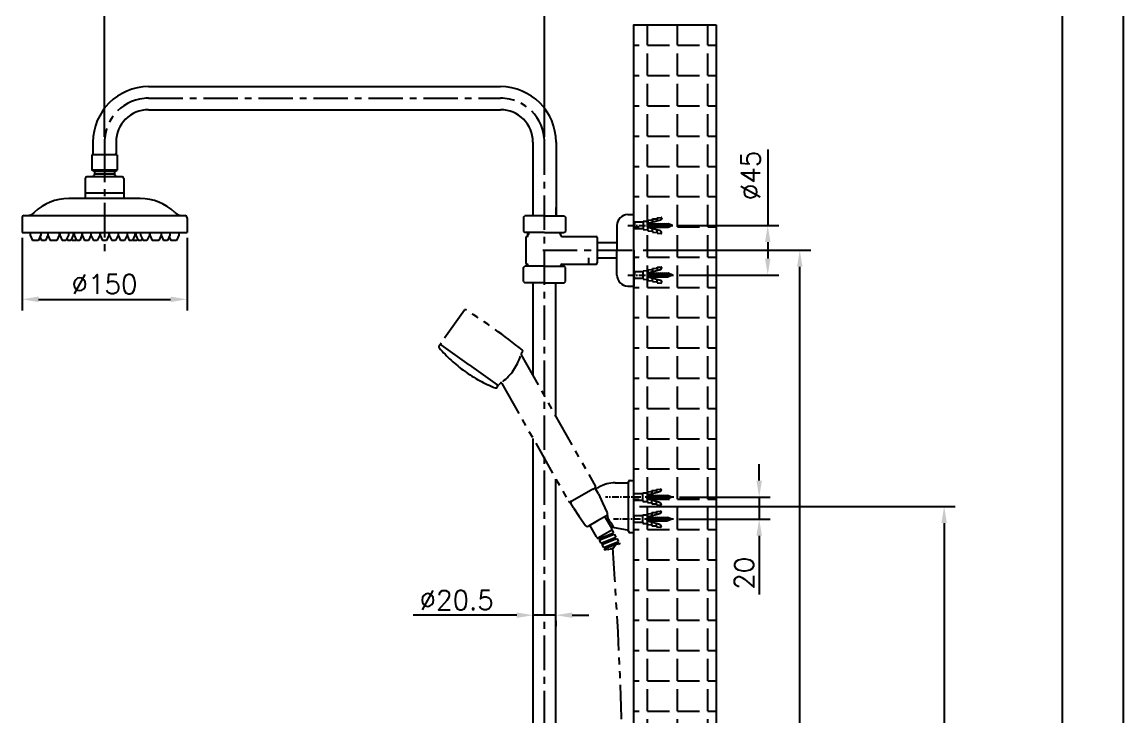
# Model space of a CAD drawing. Header units: millimetres. Extents: x 653 to 1073, y -85 to 509.
# Drawn here: x 872.7 to 1072.9, y 183.7 to 310 of the extents above; entities that cross this region are included whole.
import ezdxf

# ---------------------------------------------------------------- set-up
doc = ezdxf.new("R2010")
doc.units = ezdxf.units.MM
doc.header["$MEASUREMENT"] = 0
doc.linetypes.add('CENTER', pattern=[2, 1.25, -0.25, 0.25, -0.25])
doc.linetypes.add('PHANTOM', pattern=[2.5, 1.25, -0.25, 0.25, -0.25, 0.25, -0.25])
doc.layers.get('0').update_dxf_attribs({"color": 2})
for name, color, linetype in [('CL', 1, 'CENTER'), ('D', 2, 'Continuous'), ('DWG', 7, 'Continuous'), ('HT', 3, 'Continuous'), ('PH', 3, 'PHANTOM')]:
    doc.layers.add(name, color=color, linetype=linetype)
doc.styles.add('GHS', font='romans', dxfattribs={"bigfont": 'ghs'})

msp = doc.modelspace()

# ---------------------------------------------------------------- hatches: boundary and pattern name
at = {"layer": 'HT'}
h = msp.add_hatch(dxfattribs=at)
h.set_pattern_fill('ANGLE', color=256, scale=20, style=0)
h.set_pattern_definition([(0, (-8209.6053, -3791.7613), (0, 5.5), [4, -1.5]), (90, (-8209.6053, -3791.7613), (-5.5, 3e-16), [4, -1.5])])
h.paths.add_polyline_path([(998.88, 309.47), (998.88, -35.01), (983.95, -35.01), (983.95, 309.47)])

# ---------------------------------------------------------------- linework, layer by layer
for p, q in [((1072.88, 508.88), (1072.88, -85.12)), ((964.83, 271.39), (964.68, 271.23)), ((964.83, 271.39), (964.83, 271.73)), ((970.55, 271.39), (970.55, 271.73)), ((970.55, 271.39), (970.69, 271.24)), ((964.83, 265.59), (964.69, 265.79)), ((970.55, 265.59), (970.69, 265.79))]:
    msp.add_line(p, q)
at = {"color": 4}
msp.add_line((1061.88, -71.12), (1061.88, 477.88), dxfattribs=at)
at = {"layer": 'CL', "ltscale": 5}
for p, q in [((895.69, 296.13), (959.69, 296.13)), ((887.69, 288.13), (887.69, 283.42)), ((887.69, 287.09), (887.69, 268.06))]:
    msp.add_line(p, q, dxfattribs=at)
at = {"layer": 'CL', "linetype": 'CENTER', "ltscale": 5}
for p, q in [((967.69, 82.2), (967.69, 288.13)), ((967.4, 268.49), (984.62, 268.49)), ((975.69, 267.14), (975.69, 265.83))]:
    msp.add_line(p, q, dxfattribs=at)
at = {"layer": 'CL'}
for p, q in [((982.83, 272.99), (991.03, 272.99)), ((982.83, 263.99), (991.15, 263.99)), ((991.22, 223.62), (978.8, 223.62)), ((991.13, 219.62), (980.21, 219.62))]:
    msp.add_line(p, q, dxfattribs=at)
at = {"layer": 'CL', "ltscale": 5}
for centre, start, end in [((895.69, 288.13), 90, 180), ((959.69, 288.13), 0, 90)]:
    msp.add_arc(centre, 8, start, end, dxfattribs=at)
at = {"layer": 'D'}
for p, q in [((887.69, 289.13), (887.69, 312.98)), ((967.69, 289.13), (967.69, 312.98)), ((1008.28, 286.82), (1008.28, 272.99)), ((885.72, 285.83), (885.59, 286.09)), ((889.66, 285.83), (889.79, 286.09)), ((992.03, 272.99), (1010.28, 272.99)), ((985.62, 268.49), (1016.11, 268.49)), ((1008.28, 269.99), (1008.28, 266.99)), ((1014.11, 69.09), (1014.11, 265.49)), ((992.15, 263.99), (1010.28, 263.99)), ((1006.73, 226.62), (1006.73, 229.62)), ((992.22, 223.62), (1008.73, 223.62)), ((1006.73, 223.62), (1006.73, 219.62)), ((984.95, 221.92), (1042.36, 221.92)), ((992.13, 219.62), (1008.73, 219.62)), ((1040.36, 218.92), (1040.36, -17.83)), ((1006.73, 216.62), (1006.73, 205.95)), ((965.64, 203.17), (965.64, 204.17)), ((962.64, 202.17), (943.81, 202.17)), ((969.74, 202.17), (965.64, 202.17)), ((969.74, 201.17), (969.74, 200.17)), ((972.74, 202.17), (975.74, 202.17))]:
    msp.add_line(p, q, dxfattribs=at)
at = {"layer": 'D', "color": 0}
for p, q in [((980.85, 272.99), (980.85, 268.49)), ((964.69, 271.19), (964.69, 271.73)), ((970.69, 271.19), (970.69, 271.73)), ((977.29, 270.79), (977.29, 268.49)), ((977.29, 269.89), (980.85, 269.89)), ((977.29, 268.49), (977.29, 266.19)), ((980.85, 263.99), (980.85, 268.49)), ((977.29, 267.09), (980.85, 267.09)), ((970.89, 265.99), (977.09, 265.99))]:
    msp.add_line(p, q, dxfattribs=at)
at = {"layer": 'D', "ltscale": 0.5}
for p, q in [((872.69, 270.75), (872.69, 257.57)), ((902.69, 270.75), (902.69, 257.57)), ((875.69, 259.57), (899.69, 259.57))]:
    msp.add_line(p, q, dxfattribs=at)
at = {"layer": 'D', "color": 0}
msp.add_arc((977.09, 266.19), 0.2, 270, 0, dxfattribs=at)
at = {"layer": 'D'}
for points in [[(1007.78, 269.99), (1008.78, 269.99), (1008.28, 272.99)], [(1013.61, 265.49), (1014.61, 265.49), (1014.11, 268.49)], [(1007.78, 266.99), (1008.78, 266.99), (1008.28, 263.99)], [(1006.23, 226.62), (1007.23, 226.62), (1006.73, 223.62)], [(1039.86, 218.92), (1040.86, 218.92), (1040.36, 221.92)], [(1006.23, 216.62), (1007.23, 216.62), (1006.73, 219.62)], [(962.64, 202.67), (962.64, 201.67), (965.64, 202.17)], [(972.74, 202.67), (972.74, 201.67), (969.74, 202.17)]]:
    msp.add_solid(points, dxfattribs=at)
at = {"layer": 'D', "ltscale": 0.5}
for points in [[(875.69, 260.07), (875.69, 259.07), (872.69, 259.57)], [(899.69, 260.07), (899.69, 259.07), (902.69, 259.57)]]:
    msp.add_solid(points, dxfattribs=at)
at = {"layer": 'DWG'}
for p, q in [((983.95, 69.26), (983.95, 309.38)), ((983.95, 69.26), (983.95, 309.38)), ((895.69, 298.23), (959.69, 298.23)), ((895.69, 294.03), (959.69, 294.03)), ((885.59, 288.18), (885.59, 285.83)), ((965.59, 288.13), (965.59, 274.73)), ((969.79, 288.18), (969.79, 274.73)), ((885.39, 285.83), (885.39, 283.07)), ((887.69, 285.83), (885.39, 285.83)), ((889.99, 285.83), (887.69, 285.83)), ((889.99, 285.83), (889.99, 283.07)), ((889.99, 283.07), (885.39, 283.07)), ((885.89, 282.83), (885.39, 283.07)), ((889.49, 282.83), (885.89, 282.83)), ((885.89, 282.83), (885.89, 282.32)), ((889.49, 282.32), (885.89, 282.32)), ((889.49, 282.83), (889.99, 283.07)), ((889.49, 282.83), (889.49, 282.32)), ((884.19, 281.55), (884.19, 277.91)), ((890.89, 281.85), (884.49, 281.85)), ((891.19, 281.55), (891.19, 277.91)), ((891.19, 278.85), (884.19, 278.85)), ((894.19, 277.91), (881.19, 277.91)), ((965.59, 278.1), (965.59, 274.73)), ((969.79, 277.93), (969.79, 274.73)), ((872.69, 274.41), (872.69, 271.75)), ((873.09, 274.81), (902.29, 274.81)), ((902.69, 274.41), (902.69, 271.75)), ((963.89, 274.53), (964.09, 274.73)), ((963.89, 274.53), (963.89, 271.93)), ((967.69, 274.73), (964.09, 274.73)), ((967.69, 274.73), (971.29, 274.73)), ((971.29, 274.73), (971.49, 274.53)), ((971.49, 274.53), (971.49, 271.93)), ((982.85, 274.99), (983.95, 274.99)), ((983.95, 267.79), (983.95, 274.99)), ((983.95, 271.84), (983.95, 274.24)), ((872.69, 271.75), (902.69, 271.75)), ((874.19, 271.75), (874.19, 271.25)), ((874.19, 271.25), (874.59, 270.25)), ((875.66, 270.25), (874.59, 270.25)), ((875.95, 270.91), (875.66, 270.25)), ((876.11, 271.25), (875.95, 270.91)), ((875.95, 270.91), (876.26, 270.25)), ((876.11, 271.75), (876.11, 271.25)), ((876.95, 270.25), (876.26, 270.25)), ((877.41, 271.25), (876.95, 270.25)), ((877.4, 271.23), (877.79, 270.25)), ((877.41, 271.75), (877.41, 271.25)), ((879.01, 270.25), (877.79, 270.25)), ((879.47, 271.25), (879.01, 270.25)), ((879.47, 271.75), (879.47, 271.25)), ((879.54, 271.75), (879.54, 271.25)), ((879.54, 271.25), (880, 270.25)), ((880.68, 270.25), (880, 270.25)), ((880.84, 270.62), (880.68, 270.25)), ((881.13, 271.25), (880.84, 270.62)), ((880.84, 270.62), (880.99, 270.25)), ((881.59, 270.25), (880.99, 270.25)), ((881.13, 271.75), (881.13, 271.25)), ((881.99, 271.25), (881.59, 270.25)), ((881.69, 270.5), (881.8, 270.25)), ((882.49, 270.25), (881.8, 270.25)), ((881.99, 271.75), (881.99, 271.25)), ((882.19, 271.75), (882.19, 271.25)), ((882.19, 271.25), (882.59, 270.25)), ((882.55, 270.37), (882.49, 270.25)), ((883.19, 270.25), (882.59, 270.25)), ((883.59, 271.25), (883.19, 270.25)), ((883.59, 271.75), (883.59, 271.25)), ((883.6, 271.75), (883.6, 271.25)), ((883.6, 271.25), (884.04, 270.25)), ((884.79, 270.25), (884.04, 270.25)), ((885.19, 271.25), (884.79, 270.25)), ((885.19, 271.75), (885.19, 271.25)), ((885.23, 271.75), (885.23, 271.25)), ((885.23, 271.25), (885.68, 270.25)), ((886.36, 270.25), (885.68, 270.25)), ((886.82, 271.25), (886.36, 270.25)), ((886.82, 271.75), (886.82, 271.25)), ((886.88, 271.75), (886.88, 271.25)), ((886.88, 271.25), (887.34, 270.25)), ((888.04, 270.25), (887.34, 270.25)), ((888.5, 271.25), (888.04, 270.25)), ((888.5, 271.75), (888.5, 271.25)), ((888.56, 271.75), (888.56, 271.25)), ((888.56, 271.25), (889.02, 270.25)), ((889.7, 270.25), (889.02, 270.25)), ((890.15, 271.25), (889.7, 270.25)), ((890.15, 271.75), (890.15, 271.25)), ((890.19, 271.75), (890.19, 271.25)), ((890.19, 271.25), (890.59, 270.25)), ((891.34, 270.25), (890.59, 270.25)), ((891.78, 271.25), (891.34, 270.25)), ((891.78, 271.75), (891.78, 271.25)), ((891.79, 271.75), (891.79, 271.25)), ((891.79, 271.25), (892.19, 270.25)), ((892.79, 270.25), (892.19, 270.25)), ((893.19, 271.25), (892.79, 270.25)), ((892.83, 270.37), (892.89, 270.25)), ((893.58, 270.25), (892.89, 270.25)), ((893.19, 271.75), (893.19, 271.25)), ((893.39, 271.75), (893.39, 271.25)), ((893.39, 271.25), (893.79, 270.25)), ((893.69, 270.5), (893.58, 270.25)), ((894.39, 270.25), (893.79, 270.25)), ((894.25, 271.75), (894.25, 271.25)), ((894.25, 271.25), (894.54, 270.62)), ((894.54, 270.62), (894.39, 270.25)), ((894.54, 270.62), (894.7, 270.25)), ((895.39, 270.25), (894.7, 270.25)), ((895.84, 271.25), (895.39, 270.25)), ((895.84, 271.75), (895.84, 271.25)), ((895.92, 271.75), (895.92, 271.25)), ((895.92, 271.25), (896.37, 270.25)), ((897.59, 270.25), (896.37, 270.25)), ((897.98, 271.23), (897.59, 270.25)), ((897.97, 271.75), (897.97, 271.25)), ((897.97, 271.25), (898.43, 270.25)), ((899.12, 270.25), (898.43, 270.25)), ((899.58, 271.25), (899.12, 270.25)), ((899.43, 270.91), (899.72, 270.25)), ((899.58, 271.75), (899.58, 271.25)), ((900.79, 270.25), (899.72, 270.25)), ((901.19, 271.25), (900.79, 270.25)), ((901.19, 271.75), (901.19, 271.25)), ((963.89, 271.93), (964.1, 271.73)), ((967.69, 271.73), (964.1, 271.73)), ((964.29, 270.79), (964.29, 266.19)), ((964.49, 270.99), (964.49, 270.99)), ((964.83, 271.39), (964.69, 271.39)), ((967.69, 271.73), (971.28, 271.73)), ((970.55, 271.39), (970.69, 271.39)), ((970.89, 270.99), (977.09, 270.99)), ((971.49, 271.93), (971.28, 271.73)), ((983.95, 268.49), (983.95, 261.99)), ((963.89, 265.38), (964.1, 265.59)), ((963.89, 262.79), (963.89, 265.38)), ((967.69, 265.59), (964.1, 265.59)), ((964.49, 265.99), (964.49, 265.99)), ((964.69, 265.79), (964.69, 265.59)), ((964.83, 265.59), (964.69, 265.59)), ((967.69, 265.59), (971.28, 265.59)), ((970.55, 265.59), (970.69, 265.59)), ((970.69, 265.79), (970.69, 265.59)), ((971.49, 265.38), (971.28, 265.59)), ((971.49, 262.79), (971.49, 265.38)), ((963.89, 262.79), (964.09, 262.59)), ((967.69, 262.59), (964.09, 262.59)), ((965.64, 245.68), (965.64, 262.59)), ((967.69, 262.59), (971.29, 262.59)), ((969.74, 238.24), (969.74, 262.59)), ((971.29, 262.59), (971.49, 262.79)), ((982.85, 261.99), (983.95, 261.99)), ((965.64, 161.26), (965.64, 234.29)), ((969.74, 148.09), (969.74, 226.86)), ((980.56, 226.22), (982.75, 226.22)), ((982.95, 217.42), (982.95, 226.42)), ((983.15, 226.62), (983.95, 226.62)), ((983.95, 217.22), (983.95, 226.62)), ((980.31, 218.09), (980.01, 218.72)), ((982.79, 217.65), (979.77, 218.19)), ((982.95, 217.45), (982.95, 217.42)), ((983.15, 217.22), (983.95, 217.22)), ((981.27, 215.31), (981.34, 215.18))]:
    msp.add_line(p, q, dxfattribs=at)
at = {"layer": 'DWG', "ltscale": 0.5}
for p, q in [((889.79, 288.13), (889.79, 285.83)), ((969.79, 274.73), (969.79, 276.29)), ((969.79, 274.73), (969.79, 276.29))]:
    msp.add_line(p, q, dxfattribs=at)
at = {"layer": 'DWG', "color": 2}
for p, q in [((988.16, 274.41), (988.89, 274.45)), ((988.16, 274.23), (988.16, 274.41)), ((989, 274.35), (989, 274.24)), ((983.95, 268.49), (983.95, 272.59)), ((983.95, 268.49), (983.95, 272.59)), ((985.65, 273.6), (984.05, 273.6)), ((984.05, 273.6), (984.05, 273)), ((984.05, 272.4), (984.05, 273)), ((985.65, 272.4), (984.05, 272.4)), ((985.65, 273.76), (986.49, 273.8)), ((985.65, 273.6), (985.65, 273.76)), ((985.65, 273.6), (985.65, 272.4)), ((985.65, 272.4), (985.65, 272.24)), ((986.45, 273.31), (986.76, 272.54)), ((986.48, 272.19), (986.49, 272.99)), ((986.48, 272.67), (990.18, 272.67)), ((988.77, 272.02), (986.48, 272.65)), ((986.49, 273.96), (987.32, 274.01)), ((986.49, 273.8), (986.49, 273.96)), ((988.78, 273.95), (986.49, 273.34)), ((986.49, 273.8), (986.49, 272.99)), ((986.49, 273.31), (990.18, 273.31)), ((986.76, 273.44), (987.12, 272.54)), ((987.12, 273.44), (987.49, 272.54)), ((987.32, 274.18), (988.16, 274.23)), ((987.32, 274.01), (987.32, 274.18)), ((987.32, 274.01), (987.32, 273.57)), ((987.32, 271.97), (987.32, 272.42)), ((987.49, 273.44), (987.85, 272.54)), ((987.85, 273.44), (988.21, 272.54)), ((988.16, 274.23), (988.16, 273.79)), ((988.21, 273.44), (988.57, 272.54)), ((988.57, 273.44), (988.93, 272.54)), ((988.93, 273.44), (989.3, 272.54)), ((989.3, 273.44), (989.66, 272.54)), ((989.66, 273.44), (990.02, 272.54)), ((990.02, 273.44), (990.38, 272.54)), ((990.96, 272.99), (990.18, 273.31)), ((990.96, 272.99), (990.18, 272.67)), ((985.65, 272.24), (986.48, 272.19)), ((986.48, 272.19), (986.48, 272.02)), ((986.48, 272.02), (987.32, 271.97)), ((987.32, 271.97), (987.32, 271.8)), ((987.32, 271.8), (988.16, 271.75)), ((988.16, 271.75), (988.16, 272.19)), ((988.16, 271.75), (988.16, 271.57)), ((988.16, 271.57), (988.89, 271.53)), ((988.99, 271.63), (988.99, 271.73)), ((985.65, 264.58), (984.05, 264.58)), ((984.05, 264.58), (984.05, 263.98)), ((985.65, 264.74), (986.48, 264.79)), ((985.65, 264.58), (985.65, 264.74)), ((985.65, 263.38), (985.65, 264.58)), ((986.45, 263.66), (986.76, 264.43)), ((986.48, 264.95), (987.32, 265)), ((988.77, 264.95), (986.48, 264.33)), ((986.48, 264.79), (986.48, 264.95)), ((986.48, 264.79), (986.49, 263.98)), ((986.48, 264.3), (990.18, 264.31)), ((986.76, 263.53), (987.12, 264.43)), ((987.12, 263.53), (987.49, 264.43)), ((987.32, 265.17), (988.16, 265.22)), ((987.32, 265), (987.32, 265.17)), ((987.32, 265), (987.32, 264.56)), ((987.49, 263.53), (987.85, 264.43)), ((987.85, 263.53), (988.21, 264.43)), ((988.16, 265.4), (988.89, 265.44)), ((988.16, 265.22), (988.16, 265.4)), ((988.16, 265.22), (988.16, 264.78)), ((988.21, 263.53), (988.57, 264.43)), ((988.57, 263.53), (988.93, 264.44)), ((988.93, 263.54), (989.3, 264.44)), ((988.99, 265.34), (988.99, 265.24)), ((989.3, 263.54), (989.66, 264.44)), ((989.66, 263.54), (990.02, 264.44)), ((990.02, 263.54), (990.38, 264.44)), ((990.96, 263.99), (990.18, 264.31)), ((984.05, 263.38), (984.05, 263.98)), ((985.65, 263.38), (984.05, 263.38)), ((985.65, 263.38), (985.65, 263.22)), ((985.65, 263.22), (986.49, 263.17)), ((986.49, 263.17), (986.49, 263.98)), ((986.49, 263.66), (990.18, 263.67)), ((988.78, 263.02), (986.49, 263.63)), ((986.49, 263.17), (986.49, 263.01)), ((986.49, 263.01), (987.32, 262.96)), ((987.32, 262.96), (987.32, 263.41)), ((987.32, 262.96), (987.32, 262.79)), ((987.32, 262.79), (988.16, 262.75)), ((988.16, 262.75), (988.16, 263.18)), ((988.16, 262.75), (988.16, 262.57)), ((988.16, 262.57), (988.89, 262.53)), ((989, 262.63), (989, 262.73)), ((990.96, 263.99), (990.18, 263.67)), ((985.55, 224.22), (983.95, 224.22)), ((985.55, 224.38), (986.39, 224.43)), ((985.55, 224.22), (985.55, 224.38)), ((985.55, 223.02), (985.55, 224.22)), ((986.39, 224.59), (987.23, 224.64)), ((988.68, 224.59), (986.39, 223.97)), ((986.39, 224.43), (986.39, 224.59)), ((986.39, 224.43), (986.39, 223.62)), ((987.23, 224.81), (988.06, 224.86)), ((987.23, 224.64), (987.23, 224.81)), ((987.23, 224.64), (987.23, 224.19)), ((988.06, 225.04), (988.79, 225.08)), ((988.06, 224.86), (988.06, 225.04)), ((988.06, 224.86), (988.06, 224.42)), ((988.9, 224.98), (988.9, 224.88)), ((985.55, 223.02), (983.95, 223.02)), ((985.55, 223.02), (985.55, 222.86)), ((985.55, 222.86), (986.39, 222.81)), ((986.36, 223.3), (986.67, 224.07)), ((986.39, 223.94), (990.08, 223.94)), ((986.39, 222.81), (986.39, 223.62)), ((986.39, 223.3), (990.08, 223.3)), ((988.68, 222.65), (986.39, 223.27)), ((986.39, 222.81), (986.39, 222.65)), ((986.39, 222.65), (987.23, 222.6)), ((986.66, 223.17), (987.03, 224.07)), ((987.03, 223.17), (987.39, 224.07)), ((987.23, 222.6), (987.23, 223.05)), ((987.23, 222.6), (987.23, 222.43)), ((987.23, 222.43), (988.06, 222.38)), ((987.39, 223.17), (987.75, 224.07)), ((987.75, 223.17), (988.11, 224.07)), ((988.06, 222.38), (988.06, 222.82)), ((988.06, 222.38), (988.06, 222.2)), ((988.11, 223.17), (988.48, 224.07)), ((988.47, 223.17), (988.84, 224.07)), ((988.84, 223.17), (989.2, 224.07)), ((988.9, 222.36), (988.9, 222.26)), ((989.2, 223.17), (989.56, 224.07)), ((989.56, 223.17), (989.92, 224.07)), ((989.92, 223.17), (990.29, 224.07)), ((990.86, 223.62), (990.08, 223.94)), ((990.86, 223.62), (990.09, 223.3)), ((983.95, 220.22), (983.95, 219.62)), ((985.55, 220.22), (983.95, 220.22)), ((985.55, 220.38), (986.39, 220.43)), ((985.55, 220.22), (985.55, 220.38)), ((985.55, 219.02), (985.55, 220.22)), ((986.39, 220.59), (987.23, 220.64)), ((988.68, 220.59), (986.39, 219.97)), ((986.39, 220.43), (986.39, 220.59)), ((986.39, 220.43), (986.39, 219.62)), ((987.23, 220.81), (988.06, 220.86)), ((987.23, 220.64), (987.23, 220.81)), ((987.23, 220.64), (987.23, 220.19)), ((988.06, 222.2), (988.79, 222.16)), ((988.06, 221.04), (988.79, 221.08)), ((988.06, 220.86), (988.06, 221.04)), ((988.06, 220.86), (988.06, 220.42)), ((988.9, 220.98), (988.9, 220.88)), ((983.95, 219.02), (983.95, 219.62)), ((985.55, 219.02), (983.95, 219.02)), ((985.55, 219.02), (985.55, 218.86)), ((985.55, 218.86), (986.39, 218.81)), ((986.36, 219.3), (986.67, 220.07)), ((986.39, 219.94), (990.08, 219.94)), ((986.39, 218.81), (986.39, 219.62)), ((986.39, 219.3), (990.08, 219.3)), ((988.68, 218.65), (986.39, 219.27)), ((986.39, 218.81), (986.39, 218.65)), ((986.39, 218.65), (987.23, 218.6)), ((986.66, 219.17), (987.03, 220.07)), ((987.03, 219.17), (987.39, 220.07)), ((987.23, 218.6), (987.23, 219.05)), ((987.23, 218.6), (987.23, 218.43)), ((987.23, 218.43), (988.06, 218.38)), ((987.39, 219.17), (987.75, 220.07)), ((987.75, 219.17), (988.11, 220.07)), ((988.06, 218.38), (988.06, 218.82)), ((988.06, 218.38), (988.06, 218.2)), ((988.06, 218.2), (988.79, 218.16)), ((988.11, 219.17), (988.48, 220.07)), ((988.47, 219.17), (988.84, 220.07)), ((988.84, 219.17), (989.2, 220.07)), ((988.9, 218.36), (988.9, 218.26)), ((989.2, 219.17), (989.56, 220.07)), ((989.56, 219.17), (989.92, 220.07)), ((989.92, 219.17), (990.29, 220.07)), ((990.86, 219.62), (990.08, 219.94)), ((990.86, 219.62), (990.09, 219.3))]:
    msp.add_line(p, q, dxfattribs=at)
at = {"layer": 'DWG'}
for centre, radius, start, end in [((895.69, 288.13), 10.1, 90, 180), ((959.69, 288.13), 10.1, 0, 90), ((895.69, 288.13), 5.9, 90, 180), ((959.69, 288.13), 5.9, 0, 90), ((887.69, 280.73), 2.4, 138.5904, 152.1807), ((887.69, 280.73), 2.4, 27.8193, 41.4096), ((884.49, 281.55), 0.3, 90, 180), ((890.89, 281.55), 0.3, 0, 90), ((881.19, 268.91), 9, 90, 134.0954), ((894.19, 268.91), 9, 45.9046, 90), ((873.09, 274.41), 0.4, 90, 180), ((873.54, 276.81), 2, 270, 314.0954), ((901.84, 276.81), 2, 225.9046, 270), ((902.29, 274.41), 0.4, 0, 90), ((982.85, 272.99), 2, 90, 180), ((964.49, 270.79), 0.2, 90, 180), ((964.49, 271.19), 0.2, 270, 360), ((970.89, 271.19), 0.2, 180, 270), ((977.09, 270.79), 0.2, 0, 90), ((964.49, 266.19), 0.2, 180, 270), ((964.49, 265.79), 0.2, 0, 90), ((970.89, 265.79), 0.2, 90, 180), ((982.85, 263.99), 2, 180, 270), ((980.56, 220.22), 6, 90.0016, 120), ((982.75, 226.42), 0.2, 270, 0), ((983.15, 226.42), 0.2, 90, 180), ((982.75, 217.45), 0.2, 0, 79.9291), ((983.15, 217.42), 0.2, 180, 270)]:
    msp.add_arc(centre, radius, start, end, dxfattribs=at)
at = {"layer": 'DWG', "color": 2}
for centre, radius, start, end in [((988.9, 274.35), 0.1, 359.8767, 93.1016), ((988.7, 274.24), 0.3, 284.9971, 359.8767), ((988.69, 271.73), 0.3, 359.8767, 74.7563), ((988.89, 271.63), 0.1, 266.6517, 359.8767), ((988.69, 265.24), 0.3, 285.2437, 0.1233), ((988.89, 265.34), 0.1, 0.1233, 93.3483), ((988.7, 262.73), 0.3, 0.1233, 75.0029), ((988.9, 262.63), 0.1, 266.8984, 0.1233), ((988.6, 224.88), 0.3, 285.1209, 0.0005), ((988.8, 224.98), 0.1, 0.0005, 93.2254), ((988.6, 222.36), 0.3, 0.0005, 74.8801), ((988.8, 222.26), 0.1, 266.7756, 0.0005), ((988.6, 220.88), 0.3, 285.1209, 0.0005), ((988.8, 220.98), 0.1, 0.0005, 93.2254), ((988.6, 218.36), 0.3, 0.0005, 74.8801), ((988.8, 218.26), 0.1, 266.7756, 0.0005)]:
    msp.add_arc(centre, radius, start, end, dxfattribs=at)
at = {"layer": 'DWG'}
for points in [[(977.56, 225.42), (977.28, 225.25), (977.17, 225.19)], [(980.01, 218.72), (980, 218.74), (979.95, 218.78), (979.88, 218.86), (979.8, 218.95), (979.71, 219.06), (979.61, 219.19), (979.52, 219.33), (979.43, 219.49), (979.34, 219.65), (979.28, 219.82), (979.23, 219.99), (979.2, 220.14), (979.18, 220.27), (979.17, 220.37), (979.17, 220.45), (979.17, 220.5), (979.17, 220.52)]]:
    msp.add_spline(points, degree=3, dxfattribs=at)
at = {"layer": 'HT', "ltscale": 0.5}
msp.add_lwpolyline([(998.88, 309.47), (998.88, -35.01), (983.95, -35.01), (983.95, 309.47)], close=True, dxfattribs=at)
at = {"layer": 'PH', "ltscale": 5}
for p, q in [((953.14, 257.61), (948.83, 251.58)), ((954.01, 247.64), (948.88, 251.31)), ((963.45, 249.48), (976.95, 225.57)), ((963.71, 250.05), (963.46, 249.69)), ((954.01, 247.64), (959.13, 243.98)), ((959.61, 244.3), (959.41, 244.03)), ((959.95, 244.29), (972.07, 222.82)), ((976.5, 225.05), (972.76, 222.93)), ((976.5, 225.05), (976.89, 225.31)), ((977.48, 224.24), (976.98, 225.11)), ((977.48, 224.24), (978.26, 222.57)), ((972.76, 222.93), (972.33, 222.74)), ((972.97, 221.65), (972.47, 222.52)), ((978.26, 222.57), (979.11, 220.75)), ((972.97, 221.65), (974.02, 220.13)), ((978.95, 220.24), (977.31, 219.3)), ((974.02, 220.13), (975.15, 218.49)), ((977.31, 219.3), (975.68, 218.37)), ((977.15, 216.38), (975.93, 218.51)), ((975.96, 218.46), (975.97, 218.47)), ((979.91, 217.96), (978.69, 220.09)), ((977.41, 216.22), (979.92, 217.66)), ((977.41, 216.22), (977.51, 216.05)), ((977.51, 216.05), (980.22, 217.13)), ((977.65, 215.79), (980.37, 216.88)), ((977.95, 215.26), (980.67, 216.35)), ((979.92, 217.66), (980.22, 217.13)), ((980.19, 216.8), (980.04, 217.06)), ((980.37, 216.88), (980.67, 216.35)), ((980.64, 216.01), (980.49, 216.28)), ((977.65, 215.79), (977.95, 215.26)), ((977.84, 215.86), (977.69, 216.12)), ((978.1, 215), (980.82, 216.09)), ((978.1, 215), (978.41, 214.47)), ((978.29, 215.08), (978.14, 215.34)), ((978.41, 214.47), (981.12, 215.56)), ((978.55, 214.22), (981.27, 215.31)), ((978.55, 214.22), (978.68, 213.99)), ((978.74, 214.29), (978.59, 214.55)), ((980.82, 216.09), (981.12, 215.56)), ((981.09, 215.22), (980.94, 215.49))]:
    msp.add_line(p, q, dxfattribs=at)
msp.add_lwpolyline([(981.34, 215.18), (981.3, 215.1), (981.23, 215.14), (981.21, 215.11), (981.18, 215.13), (981.12, 215.03), (981.03, 215.09), (980.99, 215.03), (980.93, 215.07), (980.91, 215.04), (980.84, 215.08), (980.81, 215.01), (980.77, 215.03), (980.72, 214.94), (980.68, 214.96), (980.63, 214.87), (980.59, 214.89), (980.2, 214.26), (980.11, 214.32), (980.05, 214.22), (979.96, 214.28), (979.92, 214.22), (979.85, 214.26), (979.77, 214.13), (979.71, 214.17), (979.69, 214.14), (979.66, 214.16), (979.62, 214.1), (979.56, 214.14), (979.54, 214.11), (979.48, 214.15), (979.42, 214.05), (979.32, 214.11), (979.3, 214.08), (979.24, 214.12), (979.2, 214.06), (979.08, 214.13), (979.04, 214.07), (978.94, 214.13), (978.92, 214.1), (978.89, 214.12), (978.87, 214.09), (978.84, 214.11), (978.8, 214.04), (978.77, 214.06), (978.71, 213.97), (978.68, 213.99)], dxfattribs=at)
for centre, radius, start, end in [((953.3, 257.49), 0.2, 58.0828, 144.4635), ((900.53, 172.78), 100, 50.8443, 58.0828), ((948.79, 250.97), 0.323, 54.4635, 220.5436), ((968.3, 267.66), 26, 220.5436, 234.4635), ((949, 251.47), 0.2, 144.4635, 234.4635), ((963.55, 250.17), 0.2, 324.4635, 50.8443), ((954.12, 252.22), 9.67, 308.2754, 341.9274), ((963.62, 249.57), 0.2, 144.4635, 209.4635), ((968.3, 267.66), 26, 234.4635, 248.3835), ((959.77, 244.19), 0.2, 29.4635, 144.4635), ((958.85, 243.79), 0.323, 248.3835, 54.4635), ((959.25, 244.14), 0.2, 234.4635, 324.4635), ((976.81, 225.01), 0.2, 29.7974, 119.8019), ((976.77, 225.48), 0.2, 304.4635, 29.4635), ((972.25, 222.92), 0.2, 209.4635, 294.4635), ((972.65, 222.62), 0.2, 119.7974, 209.7974), ((978.75, 220.58), 0.4, 299.7974, 25.0337), ((975.48, 218.71), 0.4, 214.561, 299.7974), ((977.42, 216.52), 0.3, 208.065, 267.5974), ((979.66, 217.8), 0.3, 331.9974, 31.5297)]:
    msp.add_arc(centre, radius, start, end, dxfattribs=at)
msp.add_spline([(980.06, 214.45), (981.65, 183.58), (979, 104.18), (981.09, 48.16), (979.36, 20.06), (970.88, 23.95), (965.33, 39.24), (964.69, 52.25)], degree=3, dxfattribs=at)

# ---------------------------------------------------------------- texts
at = {"layer": 'D', "char_height": 3.5, "attachment_point": 5, "rotation": 90, "style": 'GHS'}
for s, insert in [('\\A1;%%C45', (1005.15, 282.09)), ('\\A1;20', (1003.98, 209.79))]:
    msp.add_mtext(s, dxfattribs=dict(at, insert=insert))
at = {"layer": 'D', "ltscale": 0.5, "insert": (887.69, 262.32), "char_height": 3.5, "attachment_point": 5, "style": 'GHS'}
msp.add_mtext('\\A2;%%c150', dxfattribs=at)
at = {"layer": 'D', "insert": (951.72, 204.92), "char_height": 3.5, "attachment_point": 5, "style": 'GHS'}
msp.add_mtext('\\A1;%%c20.5', dxfattribs=at)

doc.saveas('drawing.dxf')
